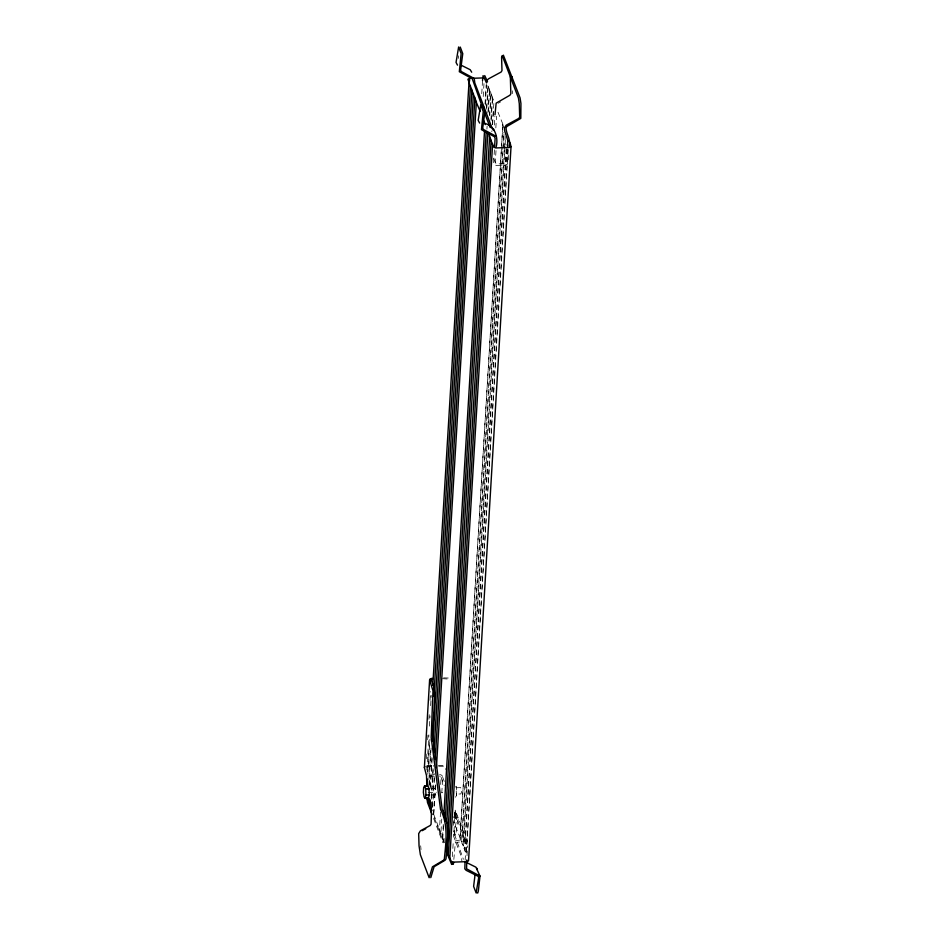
<?xml version="1.0" encoding="UTF-8"?>
<svg xmlns="http://www.w3.org/2000/svg" width="940" height="940" viewBox="0 0 940 940"><rect width="100%" height="100%" fill="white"/><g stroke="black" fill="none" stroke-linecap="round" stroke-linejoin="round"><path stroke-width="0.7" stroke-dasharray="4.7 3.53" d="M426.548 758.733L426.983 751.436M427.677 739.757L428.111 732.448M428.899 719.312L429.239 713.472M430.027 700.323L430.544 691.57M426.807 770.025L428.899 734.904M429.416 726.115L430.027 715.88M430.637 705.635L431.248 695.389M427.665 771.67L429.58 739.475M427.829 774.384L429.921 739.263M428.875 779.918L430.79 747.723M428.863 785.57L431.131 747.511M429.274 785.065L429.709 777.791L431.437 776.252L434.139 776.158M430.179 786.709L431.918 757.44M430.426 787.967L432.259 757.229M431.225 797.895L433.14 765.689M431.472 799.141L433.469 765.489M432.435 806.144L434.351 773.949M432.682 807.401L434.68 773.738M443.281 824.404L442.411 839.032L433.563 815.861L435.385 785.123M435.725 784.923L433.563 815.861M440.66 784.442L441.083 777.368L439.532 775.958M481.75 93.683L482.526 80.593M440.531 812.09L439.274 833.275L440.907 833.216L441.741 819.093M441.788 792.878L442.716 777.309L441.882 775.265L439.615 774.478M483.219 96.538L484.077 81.98M485.017 103.858L486.156 84.835M485.275 105.115L486.485 84.623M442.752 838.832L443.621 824.192M486.415 109.181L488.142 85.563L486.744 108.969M443.892 842.898L444.15 838.504M486.932 129.144L487.096 126.219M487.884 113.047L489.611 89.417L488.224 112.835M489.446 115.444L491.091 93.283L489.787 115.232M490.927 119.31L492.56 97.149L491.173 120.567M492.313 124.632L494.041 101.015L492.231 97.361M492.642 124.421L493.512 109.792M494.381 125.055L494.898 116.302M452.375 856.61L453.151 843.509L454.231 841.394C458.074 840.031 463.15 839.15 466.957 840.924L467.791 842.968L455.254 810.139L453.903 832.734L463.408 859.313M494.428 149.801L493.653 162.738L494.487 164.794L496.755 165.569L504.839 165.264L507.212 164.324L508.293 162.197L508.81 153.467M495.838 127.91L496.531 116.231M456.429 795.569L456.029 786.204L456.711 790.775L456.429 795.569L455.524 797.249M453.832 859.454L455.371 842.428L464.607 841.617L466.158 843.039L465.147 860.03M507.436 149.166L506.072 163.29L496.837 164.089L495.286 162.679L496.073 149.554M460.06 838.574L502.888 124.186L460.06 838.574L461.869 842.228L504.099 132.434M504.968 146.546L463.349 846.094L461.54 842.44L503.77 132.646M506.531 148.943L464.83 849.96L463.009 846.306L504.463 149.683M504.545 148.215L505.238 136.512M505.05 145.077L505.403 139.226M508.176 149.883L466.299 853.826L464.489 850.171L506.46 144.76M507.929 148.626L466.299 853.826M467.027 855.717L467.627 845.8M458.262 58.456L458.649 55.789M453.268 825.343L454.925 810.398L458.203 819.692L455.618 835.061L453.315 834.767M454.608 814.486L456.582 819.633L453.997 835.002M491.749 131.647L492.161 130.578M498.118 103.259L500.632 101.896M429.157 775.735L434.221 774.678M426.349 766.958L433.011 766.452M443.586 677.857L450.307 678.069M442.47 678.68L450.048 679.185M427.077 765.889L432.717 765.689M438.369 765.477L445.09 765.689M438.663 766.253L444.115 766.3L445.842 769.437M430.802 788.731L436.501 788.519M456.405 787.779L460.671 787.626L461.869 790.869L460.859 793.936L456.593 794.1M428.147 792.561L436.489 792.244M430.99 795.04L436.677 794.829M455.618 835.061L453.468 830.96M489.611 89.417L487.801 85.763M491.091 93.283L489.282 89.629M492.56 97.149L490.751 93.495M502.888 124.186L496.778 109.263M460.4 838.374L453.773 822.101M442.411 839.032L444.221 842.687M454.279 815.744L457.874 818.129M453.221 816.966L455.841 818.27L456.582 819.633M441.87 792.303L442.587 792.808M502.548 124.397L503.875 127.875M493.723 158.578L495.286 162.679M442.716 777.309L444.279 781.41M441.083 777.368L444.209 785.57M454.666 812.936L466.158 843.039M453.303 835.495L461.564 857.127L461.869 861.111M433.728 814.404L443.986 841.277M433.622 818.493L442.858 842.687M420.673 845.8L421.038 849.572M432.365 804.064L432.565 806.92M512.394 90.804L512.476 93.624"/><path stroke-width="1.41" d="M426.842 785.911L426.513 775.653L424.387 767.557L429.603 679.937L430.144 678.809L432.282 678.28M426.795 786.298L427.23 778.99M432.799 685.319L469.013 82.156L467.909 79.254L469.248 78.419M469.518 81.263L469.777 76.951M429.392 799.881L429.134 804.276L427.665 800.41L427.829 797.484M431.93 728.7L432.106 725.774M433.845 696.505L470.482 86.01L468.672 82.356M432.882 741.343L471.962 89.876L470.153 86.221M431.977 810.633L430.614 808.13L430.955 802.278M433.916 752.517L473.431 93.742L471.622 90.087M435.22 759.309L474.912 97.607L473.102 93.953M436.43 767.569L476.38 101.461L474.571 97.807M482.526 80.593L483.078 75.647L486.544 82.943L487.308 79.982L488.53 78.831L501.091 72.051L501.984 70.629L501.596 57.34L502.23 55.613L518.457 98.101L519.291 103.694L519.691 116.983L518.798 118.405L506.225 125.185L504.439 127.805L504.604 130.778L507.718 140.178L507.612 146.252M443.715 817.083L484.547 130.707M445.196 820.949L486.203 131.635M446.759 823.346L487.848 132.575M489.329 136.441L491.138 140.095L448.31 854.484L446.841 850.63L489.658 136.23L488.33 132.752M510.091 146.429L510.267 143.503L511.031 146.605L468.543 860.793L467.204 861.627L453.303 862.133L451.376 861.428L449.79 858.349L492.607 143.961L490.798 140.307M494.981 114.833L496.156 103.153L509.938 95.222L510.843 93.8L510.338 76.857L511.971 76.681L512.053 79.501M494.593 146.934L495.11 138.309L494.393 136.688L481.445 129.65L483.266 111.531L480.751 104.939L478.166 120.355L479.623 123.081M496.25 146.628C498.553 136.782 494.511 124.738 483.148 123.081M465.053 861.44L464.818 868.842L466.158 870.334L477.966 876.209L478.707 877.572L476.122 892.941L473.619 886.385L475.158 873.859M466.781 859.959L466.569 868.795L479.999 876.068L478.343 891.014L477.743 893L477.062 892.765M509.245 146.194C511.113 139.59 506.037 134.056 506.072 127.734L506.977 126.43L520.819 118.393L520.936 103.517L520.09 97.925L503.37 55.143M424.563 785.899L425.679 788.801L425.949 795.04L425.103 798.377L428.452 798.248L429.298 794.911L429.028 788.684L427.923 785.781L424.563 785.899L423.658 787.591L423.376 792.373L424.058 796.944L425.103 798.377M452.022 862.427L451.658 864.424L445.936 850.747M453.668 862.368L453.291 864.354L452.704 864.119M430.779 877.643L434.092 866.727L445.102 860.229L445.995 858.925C447.605 842.146 450.178 824.944 442.188 809.434L432.6 734.422L434.727 695.812L433.892 686.834L431.237 679.879L432.576 679.044M424.387 767.557L424.927 766.429M511.031 146.605L509.691 147.439L495.791 147.956L493.864 147.239L492.278 144.161M427.665 800.41L427.113 797.884M430.614 808.13L429.134 804.276M449.79 858.349L448.31 854.484M422.095 830.713L425.75 828.751M473.407 78.267L483.148 77.914M482.455 107.313L484.1 107.254M425.679 788.801L429.028 788.684M425.949 795.04L429.298 794.911M476.051 101.673L480.117 111.237M510.267 143.503L508.893 141M460.248 47.059L462.762 53.651L460.612 70.195L461.34 71.558L474.242 78.502L474.806 82.92L492.36 128.886M482.373 104.998L484.887 111.59L482.737 128.134L483.466 129.497L496.367 136.441M484.711 75.576L487.507 81.663M466.076 862.286L475.91 867.185L479.999 876.068M461.023 65.142L470.2 69.725L471.692 72.204M457.498 65.142L456.041 62.416L458.626 47L461.14 53.592L459.319 71.71L472.268 78.748L481.95 105.962M427.959 788.836L428.487 789.553M427.488 797.625L428.37 799.635L429.216 798.789L429.78 799.27L430.379 801.256L431.401 814.122L431.084 824.216L430.191 825.52L420.462 830.772L418.676 833.627L419.04 845.859L420.392 854.801L429.134 877.702L432.459 866.786L443.457 860.288L444.35 858.984C445.971 842.216 448.545 825.003 440.543 809.493L431.19 737.559L432.976 690.83L429.603 679.937M484.523 112.718L490.21 127.593M483.701 120.626L485.24 124.644M445.842 846.94L446.723 849.255M432.083 814.463L427.465 802.372L426.971 797.813M493.418 128.721L493.817 130.155M477.05 868.349L477.379 869.911"/></g></svg>
